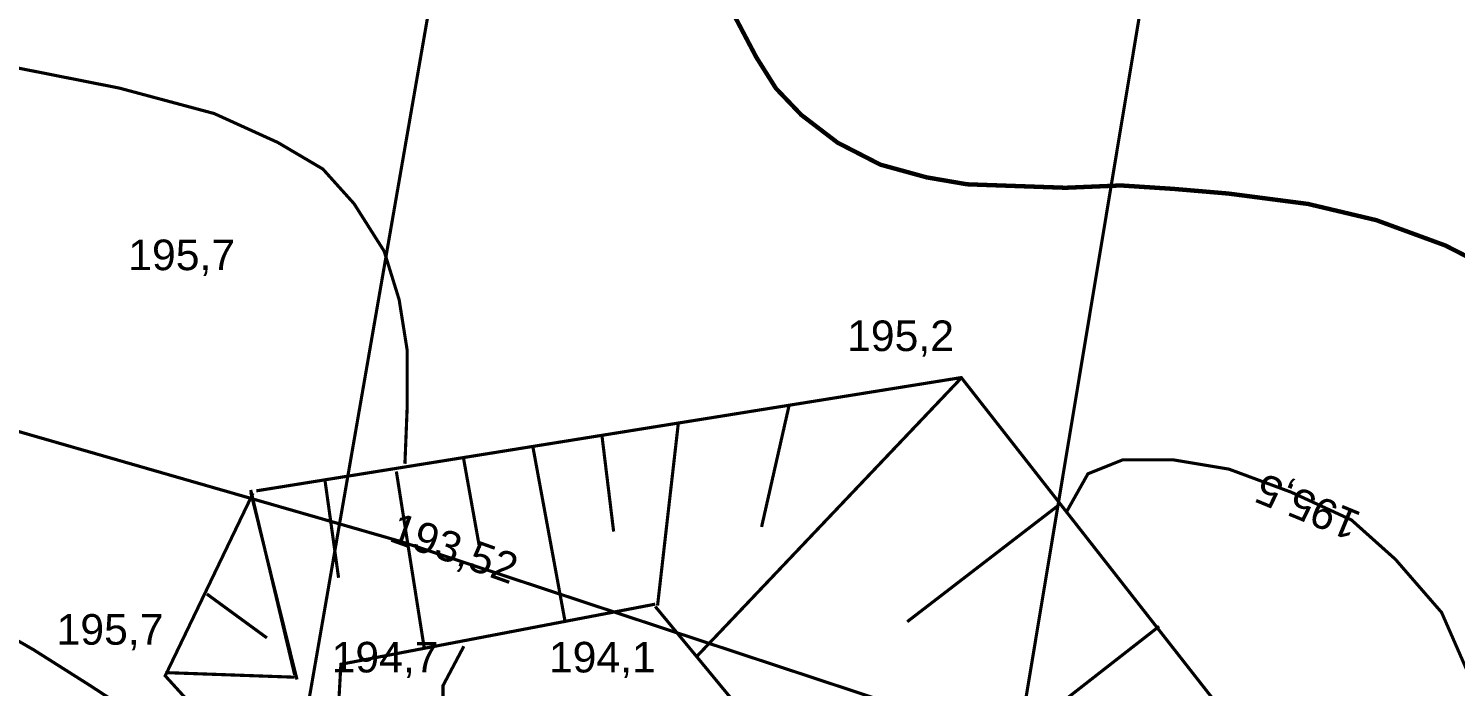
# Model space of a CAD drawing. Extents: x 7572697 to 7573818, y 5546684 to 5547005.
# Drawn here: x 7572881.25 to 7572922.08, y 5546870.6 to 5546889.43 of the extents above; entities that cross this region are included whole.
import ezdxf
from ezdxf.enums import TextEntityAlignment as Align

# ---------------------------------------------------------------- set-up
doc = ezdxf.new("R2010")
doc.units = 0
doc.header["$MEASUREMENT"] = 0
doc.linetypes.add('1', pattern=[2, 1, -1])
doc.linetypes.add('4', pattern=[1.5, 1, -0.5])
doc.styles.add('STYL_ARIAL', font='Arial', dxfattribs={"oblique": 0.1})

msp = doc.modelspace()

# ---------------------------------------------------------------- linework, layer by layer
at = {"color": 0, "const_width": 0.09}
for points in [[(7572907.6878, 5546857.6393), (7572914.8315, 5546900.5811), (7572922.3722, 5546946.9097), (7572927.3331, 5546975.7492), (7572921.1815, 5546985.8034)], [(7572909.4076, 5546985.2213), (7572902.6607, 5546947.5182), (7572895.7816, 5546907.672), (7572887.8441, 5546862.0049)], [(7572884.1921, 5546884.1342), (7572884.1911, 5546884.1356), (7572884.1902, 5546884.1371), (7572884.1893, 5546884.1386), (7572884.1884, 5546884.1401), (7572884.1876, 5546884.1417), (7572884.1869, 5546884.1432), (7572884.1862, 5546884.1448), (7572884.1856, 5546884.1465), (7572884.185, 5546884.1481), (7572884.1845, 5546884.1498), (7572884.184, 5546884.1515), (7572884.1836, 5546884.1532), (7572884.1833, 5546884.1549), (7572884.183, 5546884.1566), (7572884.1828, 5546884.1583), (7572884.1826, 5546884.1601), (7572884.1825, 5546884.1618), (7572884.1825, 5546884.1636), (7572884.1825, 5546884.1653), (7572884.1826, 5546884.167), (7572884.1827, 5546884.1688), (7572884.1829, 5546884.1705), (7572884.1832, 5546884.1722), (7572884.1835, 5546884.1739), (7572884.1839, 5546884.1757), (7572884.1844, 5546884.1773), (7572884.1849, 5546884.179), (7572884.1854, 5546884.1807), (7572884.186, 5546884.1823), (7572884.1867, 5546884.1839), (7572884.1875, 5546884.1855), (7572884.1882, 5546884.187), (7572884.1891, 5546884.1886), (7572884.19, 5546884.1901), (7572884.1909, 5546884.1915), (7572884.1919, 5546884.193), (7572884.193, 5546884.1944), (7572884.194, 5546884.1957), (7572884.1952, 5546884.1971), (7572884.1964, 5546884.1983), (7572884.1976, 5546884.1996), (7572884.1989, 5546884.2008), (7572884.2002, 5546884.2019), (7572884.2015, 5546884.203), (7572884.2029, 5546884.2041), (7572884.2044, 5546884.2051), (7572884.2058, 5546884.206), (7572884.2073, 5546884.2069), (7572884.2088, 5546884.2078), (7572884.2104, 5546884.2086), (7572884.212, 5546884.2093), (7572884.2136, 5546884.21), (7572884.2152, 5546884.2107), (7572884.2168, 5546884.2112), (7572884.2185, 5546884.2118), (7572884.2202, 5546884.2122), (7572884.2219, 5546884.2126), (7572884.2236, 5546884.2129), (7572884.2253, 5546884.2132), (7572884.2271, 5546884.2134), (7572884.2288, 5546884.2136), (7572884.2305, 5546884.2137), (7572884.2323, 5546884.2137), (7572884.234, 5546884.2137), (7572884.2358, 5546884.2136), (7572884.2375, 5546884.2135), (7572884.2392, 5546884.2133), (7572884.241, 5546884.213), (7572884.2427, 5546884.2127), (7572884.2444, 5546884.2123), (7572884.2461, 5546884.2119), (7572884.2477, 5546884.2114), (7572884.2494, 5546884.2108), (7572884.251, 5546884.2102), (7572884.2526, 5546884.2095), (7572884.2542, 5546884.2088), (7572884.2558, 5546884.208), (7572884.2573, 5546884.2071), (7572884.2588, 5546884.2062), (7572884.2603, 5546884.2053), (7572884.2617, 5546884.2043), (7572884.2631, 5546884.2033), (7572884.2645, 5546884.2022), (7572884.2658, 5546884.201), (7572884.2671, 5546884.1998), (7572884.2683, 5546884.1986), (7572884.2695, 5546884.1973), (7572884.2707, 5546884.196), (7572884.2718, 5546884.1947), (7572884.2728, 5546884.1933), (7572884.2738, 5546884.1919), (7572884.2748, 5546884.1904), (7572884.2757, 5546884.1889), (7572884.2765, 5546884.1874), (7572884.2773, 5546884.1858), (7572884.2781, 5546884.1843), (7572884.2788, 5546884.1827), (7572884.2794, 5546884.181), (7572884.28, 5546884.1794), (7572884.2805, 5546884.1777), (7572884.2809, 5546884.176), (7572884.2813, 5546884.1743), (7572884.2817, 5546884.1726), (7572884.282, 5546884.1709), (7572884.2822, 5546884.1692), (7572884.2823, 5546884.1674), (7572884.2824, 5546884.1657), (7572884.2825, 5546884.1639), (7572884.2825, 5546884.1622), (7572884.2824, 5546884.1604), (7572884.2822, 5546884.1587), (7572884.282, 5546884.157), (7572884.2817, 5546884.1553), (7572884.2814, 5546884.1535), (7572884.281, 5546884.1518), (7572884.2806, 5546884.1501), (7572884.2801, 5546884.1485), (7572884.2795, 5546884.1468), (7572884.2789, 5546884.1452), (7572884.2782, 5546884.1436), (7572884.2775, 5546884.142), (7572884.2767, 5546884.1404), (7572884.2759, 5546884.1389), (7572884.275, 5546884.1374), (7572884.274, 5546884.1359), (7572884.273, 5546884.1345), (7572884.272, 5546884.1331), (7572884.2709, 5546884.1318), (7572884.2698, 5546884.1304), (7572884.2686, 5546884.1291), (7572884.2673, 5546884.1279), (7572884.2661, 5546884.1267), (7572884.2648, 5546884.1256), (7572884.2634, 5546884.1245), (7572884.262, 5546884.1234), (7572884.2606, 5546884.1224), (7572884.2591, 5546884.1214), (7572884.2576, 5546884.1205), (7572884.2561, 5546884.1197), (7572884.2546, 5546884.1189), (7572884.253, 5546884.1181), (7572884.2514, 5546884.1175), (7572884.2498, 5546884.1168), (7572884.2481, 5546884.1163), (7572884.2464, 5546884.1157), (7572884.2448, 5546884.1153), (7572884.2431, 5546884.1149), (7572884.2413, 5546884.1145), (7572884.2396, 5546884.1143), (7572884.2379, 5546884.114), (7572884.2362, 5546884.1139), (7572884.2344, 5546884.1138), (7572884.2327, 5546884.1137), (7572884.2309, 5546884.1138), (7572884.2292, 5546884.1139), (7572884.2274, 5546884.114), (7572884.2257, 5546884.1142), (7572884.224, 5546884.1145), (7572884.2223, 5546884.1148), (7572884.2206, 5546884.1152), (7572884.2189, 5546884.1156), (7572884.2172, 5546884.1161), (7572884.2156, 5546884.1167), (7572884.2139, 5546884.1173), (7572884.2123, 5546884.118), (7572884.2107, 5546884.1187), (7572884.2092, 5546884.1195), (7572884.2076, 5546884.1203), (7572884.2061, 5546884.1212), (7572884.2047, 5546884.1222), (7572884.2032, 5546884.1232), (7572884.2018, 5546884.1242), (7572884.2005, 5546884.1253), (7572884.1992, 5546884.1265), (7572884.1979, 5546884.1276), (7572884.1966, 5546884.1289), (7572884.1954, 5546884.1301), (7572884.1943, 5546884.1315), (7572884.1921, 5546884.1342)], [(7572907.9127, 5546879.4012), (7572900.339, 5546871.4307)], [(7572907.74, 5546879.6363), (7572907.739, 5546879.6377), (7572907.7381, 5546879.6392), (7572907.7372, 5546879.6407), (7572907.7363, 5546879.6422), (7572907.7355, 5546879.6437), (7572907.7348, 5546879.6453), (7572907.7341, 5546879.6469), (7572907.7335, 5546879.6485), (7572907.7329, 5546879.6502), (7572907.7324, 5546879.6519), (7572907.7319, 5546879.6535), (7572907.7315, 5546879.6552), (7572907.7312, 5546879.657), (7572907.7309, 5546879.6587), (7572907.7307, 5546879.6604), (7572907.7305, 5546879.6621), (7572907.7304, 5546879.6639), (7572907.7304, 5546879.6656), (7572907.7304, 5546879.6674), (7572907.7305, 5546879.6691), (7572907.7306, 5546879.6709), (7572907.7308, 5546879.6726), (7572907.7311, 5546879.6743), (7572907.7314, 5546879.676), (7572907.7318, 5546879.6777), (7572907.7323, 5546879.6794), (7572907.7328, 5546879.6811), (7572907.7333, 5546879.6827), (7572907.7339, 5546879.6844), (7572907.7346, 5546879.686), (7572907.7354, 5546879.6876), (7572907.7361, 5546879.6891), (7572907.737, 5546879.6907), (7572907.7379, 5546879.6922), (7572907.7388, 5546879.6936), (7572907.7398, 5546879.6951), (7572907.7409, 5546879.6965), (7572907.742, 5546879.6978), (7572907.7431, 5546879.6991), (7572907.7443, 5546879.7004), (7572907.7455, 5546879.7017), (7572907.7468, 5546879.7029), (7572907.7481, 5546879.704), (7572907.7494, 5546879.7051), (7572907.7508, 5546879.7062), (7572907.7523, 5546879.7072), (7572907.7537, 5546879.7081), (7572907.7552, 5546879.709), (7572907.7567, 5546879.7099), (7572907.7583, 5546879.7107), (7572907.7599, 5546879.7114), (7572907.7615, 5546879.7121), (7572907.7631, 5546879.7127), (7572907.7647, 5546879.7133), (7572907.7664, 5546879.7138), (7572907.7681, 5546879.7143), (7572907.7698, 5546879.7147), (7572907.7715, 5546879.715), (7572907.7732, 5546879.7153), (7572907.775, 5546879.7155), (7572907.7767, 5546879.7157), (7572907.7784, 5546879.7158), (7572907.7802, 5546879.7158), (7572907.7819, 5546879.7158), (7572907.7837, 5546879.7157), (7572907.7854, 5546879.7156), (7572907.7871, 5546879.7154), (7572907.7889, 5546879.7151), (7572907.7906, 5546879.7148), (7572907.7923, 5546879.7144), (7572907.794, 5546879.7139), (7572907.7956, 5546879.7134), (7572907.7973, 5546879.7129), (7572907.7989, 5546879.7123), (7572907.8005, 5546879.7116), (7572907.8021, 5546879.7109), (7572907.8037, 5546879.7101), (7572907.8052, 5546879.7092), (7572907.8067, 5546879.7083), (7572907.8082, 5546879.7074), (7572907.8096, 5546879.7064), (7572907.811, 5546879.7053), (7572907.8124, 5546879.7043), (7572907.8137, 5546879.7031), (7572907.815, 5546879.7019), (7572907.8162, 5546879.7007), (7572907.8174, 5546879.6994), (7572907.8186, 5546879.6981), (7572907.8197, 5546879.6968), (7572907.8207, 5546879.6954), (7572907.8217, 5546879.6939), (7572907.8227, 5546879.6925), (7572907.8236, 5546879.691), (7572907.8244, 5546879.6895), (7572907.8252, 5546879.6879), (7572907.826, 5546879.6863), (7572907.8267, 5546879.6847), (7572907.8273, 5546879.6831), (7572907.8279, 5546879.6815), (7572907.8284, 5546879.6798), (7572907.8288, 5546879.6781), (7572907.8292, 5546879.6764), (7572907.8296, 5546879.6747), (7572907.8299, 5546879.673), (7572907.8301, 5546879.6712), (7572907.8302, 5546879.6695), (7572907.8303, 5546879.6678), (7572907.8304, 5546879.666), (7572907.8304, 5546879.6643), (7572907.8303, 5546879.6625), (7572907.8301, 5546879.6608), (7572907.8299, 5546879.6591), (7572907.8297, 5546879.6573), (7572907.8293, 5546879.6556), (7572907.8289, 5546879.6539), (7572907.8285, 5546879.6522), (7572907.828, 5546879.6506), (7572907.8274, 5546879.6489), (7572907.8268, 5546879.6473), (7572907.8261, 5546879.6457), (7572907.8254, 5546879.6441), (7572907.8246, 5546879.6425), (7572907.8238, 5546879.641), (7572907.8229, 5546879.6395), (7572907.8219, 5546879.638), (7572907.8209, 5546879.6366), (7572907.8199, 5546879.6352), (7572907.8188, 5546879.6338), (7572907.8177, 5546879.6325), (7572907.8165, 5546879.6312), (7572907.8152, 5546879.63), (7572907.814, 5546879.6288), (7572907.8127, 5546879.6277), (7572907.8113, 5546879.6265), (7572907.8099, 5546879.6255), (7572907.8085, 5546879.6245), (7572907.807, 5546879.6235), (7572907.8055, 5546879.6226), (7572907.804, 5546879.6218), (7572907.8025, 5546879.621), (7572907.8009, 5546879.6202), (7572907.7993, 5546879.6195), (7572907.7977, 5546879.6189), (7572907.796, 5546879.6183), (7572907.7943, 5546879.6178), (7572907.7927, 5546879.6174), (7572907.791, 5546879.617), (7572907.7893, 5546879.6166), (7572907.7875, 5546879.6163), (7572907.7858, 5546879.6161), (7572907.7841, 5546879.616), (7572907.7823, 5546879.6159), (7572907.7806, 5546879.6158), (7572907.7788, 5546879.6159), (7572907.7771, 5546879.6159), (7572907.7753, 5546879.6161), (7572907.7736, 5546879.6163), (7572907.7719, 5546879.6166), (7572907.7702, 5546879.6169), (7572907.7685, 5546879.6173), (7572907.7668, 5546879.6177), (7572907.7651, 5546879.6182), (7572907.7635, 5546879.6188), (7572907.7618, 5546879.6194), (7572907.7602, 5546879.6201), (7572907.7586, 5546879.6208), (7572907.7571, 5546879.6216), (7572907.7555, 5546879.6224), (7572907.754, 5546879.6233), (7572907.7526, 5546879.6243), (7572907.7511, 5546879.6253), (7572907.7497, 5546879.6263), (7572907.7484, 5546879.6274), (7572907.7471, 5546879.6285), (7572907.7458, 5546879.6297), (7572907.7445, 5546879.631), (7572907.7434, 5546879.6322), (7572907.7422, 5546879.6335), (7572907.74, 5546879.6363)], [(7572907.793, 5546879.5437), (7572907.792, 5546879.5451), (7572907.791, 5546879.5466), (7572907.7901, 5546879.5481), (7572907.7892, 5546879.5496), (7572907.7884, 5546879.5511), (7572907.7877, 5546879.5527), (7572907.787, 5546879.5543), (7572907.7864, 5546879.5559), (7572907.7858, 5546879.5576), (7572907.7853, 5546879.5593), (7572907.7848, 5546879.5609), (7572907.7844, 5546879.5626), (7572907.7841, 5546879.5644), (7572907.7838, 5546879.5661), (7572907.7836, 5546879.5678), (7572907.7834, 5546879.5695), (7572907.7833, 5546879.5713), (7572907.7833, 5546879.573), (7572907.7833, 5546879.5748), (7572907.7834, 5546879.5765), (7572907.7835, 5546879.5783), (7572907.7838, 5546879.58), (7572907.784, 5546879.5817), (7572907.7843, 5546879.5834), (7572907.7847, 5546879.5851), (7572907.7852, 5546879.5868), (7572907.7857, 5546879.5885), (7572907.7862, 5546879.5901), (7572907.7869, 5546879.5918), (7572907.7875, 5546879.5934), (7572907.7883, 5546879.595), (7572907.7891, 5546879.5965), (7572907.7899, 5546879.5981), (7572907.7908, 5546879.5996), (7572907.7917, 5546879.601), (7572907.7927, 5546879.6025), (7572907.7938, 5546879.6039), (7572907.7949, 5546879.6052), (7572907.796, 5546879.6065), (7572907.7972, 5546879.6078), (7572907.7984, 5546879.6091), (7572907.7997, 5546879.6103), (7572907.801, 5546879.6114), (7572907.8024, 5546879.6125), (7572907.8037, 5546879.6136), (7572907.8052, 5546879.6146), (7572907.8066, 5546879.6155), (7572907.8081, 5546879.6164), (7572907.8097, 5546879.6173), (7572907.8112, 5546879.6181), (7572907.8128, 5546879.6188), (7572907.8144, 5546879.6195), (7572907.816, 5546879.6201), (7572907.8177, 5546879.6207), (7572907.8193, 5546879.6212), (7572907.821, 5546879.6217), (7572907.8227, 5546879.6221), (7572907.8244, 5546879.6224), (7572907.8261, 5546879.6227), (7572907.8279, 5546879.6229), (7572907.8296, 5546879.6231), (7572907.8314, 5546879.6232), (7572907.8331, 5546879.6232), (7572907.8348, 5546879.6232), (7572907.8366, 5546879.6231), (7572907.8383, 5546879.623), (7572907.8401, 5546879.6228), (7572907.8418, 5546879.6225), (7572907.8435, 5546879.6222), (7572907.8452, 5546879.6218), (7572907.8469, 5546879.6213), (7572907.8486, 5546879.6208), (7572907.8502, 5546879.6203), (7572907.8518, 5546879.6197), (7572907.8535, 5546879.619), (7572907.855, 5546879.6182), (7572907.8566, 5546879.6175), (7572907.8581, 5546879.6166), (7572907.8596, 5546879.6157), (7572907.8611, 5546879.6148), (7572907.8625, 5546879.6138), (7572907.8639, 5546879.6127), (7572907.8653, 5546879.6117), (7572907.8666, 5546879.6105), (7572907.8679, 5546879.6093), (7572907.8691, 5546879.6081), (7572907.8703, 5546879.6068), (7572907.8715, 5546879.6055), (7572907.8726, 5546879.6042), (7572907.8736, 5546879.6028), (7572907.8746, 5546879.6013), (7572907.8756, 5546879.5999), (7572907.8765, 5546879.5984), (7572907.8774, 5546879.5969), (7572907.8781, 5546879.5953), (7572907.8789, 5546879.5937), (7572907.8796, 5546879.5921), (7572907.8802, 5546879.5905), (7572907.8808, 5546879.5889), (7572907.8813, 5546879.5872), (7572907.8818, 5546879.5855), (7572907.8822, 5546879.5838), (7572907.8825, 5546879.5821), (7572907.8828, 5546879.5804), (7572907.883, 5546879.5786), (7572907.8832, 5546879.5769), (7572907.8833, 5546879.5752), (7572907.8833, 5546879.5734), (7572907.8833, 5546879.5717), (7572907.8832, 5546879.5699), (7572907.883, 5546879.5682), (7572907.8828, 5546879.5665), (7572907.8826, 5546879.5647), (7572907.8822, 5546879.563), (7572907.8819, 5546879.5613), (7572907.8814, 5546879.5596), (7572907.8809, 5546879.558), (7572907.8803, 5546879.5563), (7572907.8797, 5546879.5547), (7572907.879, 5546879.5531), (7572907.8783, 5546879.5515), (7572907.8775, 5546879.5499), (7572907.8767, 5546879.5484), (7572907.8758, 5546879.5469), (7572907.8749, 5546879.5454), (7572907.8739, 5546879.544), (7572907.8728, 5546879.5426), (7572907.8717, 5546879.5412), (7572907.8706, 5546879.5399), (7572907.8694, 5546879.5386), (7572907.8682, 5546879.5374), (7572907.8669, 5546879.5362), (7572907.8656, 5546879.535), (7572907.8642, 5546879.5339), (7572907.8628, 5546879.5329), (7572907.8614, 5546879.5319), (7572907.86, 5546879.5309), (7572907.8585, 5546879.53), (7572907.8569, 5546879.5292), (7572907.8554, 5546879.5284), (7572907.8538, 5546879.5276), (7572907.8522, 5546879.5269), (7572907.8506, 5546879.5263), (7572907.8489, 5546879.5257), (7572907.8473, 5546879.5252), (7572907.8456, 5546879.5248), (7572907.8439, 5546879.5244), (7572907.8422, 5546879.524), (7572907.8404, 5546879.5237), (7572907.8387, 5546879.5235), (7572907.837, 5546879.5234), (7572907.8352, 5546879.5233), (7572907.8335, 5546879.5232), (7572907.8317, 5546879.5232), (7572907.83, 5546879.5233), (7572907.8283, 5546879.5235), (7572907.8265, 5546879.5237), (7572907.8248, 5546879.524), (7572907.8231, 5546879.5243), (7572907.8214, 5546879.5247), (7572907.8197, 5546879.5251), (7572907.818, 5546879.5256), (7572907.8164, 5546879.5262), (7572907.8147, 5546879.5268), (7572907.8131, 5546879.5275), (7572907.8115, 5546879.5282), (7572907.81, 5546879.529), (7572907.8085, 5546879.5298), (7572907.807, 5546879.5307), (7572907.8055, 5546879.5317), (7572907.8041, 5546879.5327), (7572907.8027, 5546879.5337), (7572907.8013, 5546879.5348), (7572907.8, 5546879.5359), (7572907.7987, 5546879.5371), (7572907.7975, 5546879.5384), (7572907.7963, 5546879.5396), (7572907.7951, 5546879.5409), (7572907.793, 5546879.5437)], [(7572903.0179, 5546878.6736), (7572902.2242, 5546875.1679)], [(7572899.8429, 5546878.1445), (7572899.2476, 5546872.919)], [(7572897.6601, 5546877.7476), (7572897.9908, 5546875.0356)], [(7572895.6757, 5546877.483), (7572896.6017, 5546872.4559)], [(7572893.6913, 5546877.1523), (7572894.1543, 5546874.5726)], [(7572889.7226, 5546876.557), (7572890.1195, 5546873.7127)], [(7572891.7731, 5546876.7554), (7572892.5668, 5546871.7283)], [(7572887.6059, 5546876.2262), (7572888.8627, 5546870.9345)], [(7572887.6059, 5546876.1601), (7572888.9288, 5546870.8023)], [(7572910.6908, 5546875.7632), (7572906.3913, 5546872.4559)], [(7572886.3491, 5546873.2497), (7572888.0689, 5546871.9929)], [(7572899.0749, 5546872.691), (7572899.0739, 5546872.6924), (7572899.073, 5546872.6939), (7572899.0721, 5546872.6954), (7572899.0712, 5546872.6969), (7572899.0704, 5546872.6984), (7572899.0697, 5546872.7), (7572899.069, 5546872.7016), (7572899.0684, 5546872.7032), (7572899.0678, 5546872.7049), (7572899.0673, 5546872.7066), (7572899.0668, 5546872.7082), (7572899.0664, 5546872.7099), (7572899.0661, 5546872.7116), (7572899.0658, 5546872.7134), (7572899.0656, 5546872.7151), (7572899.0654, 5546872.7168), (7572899.0653, 5546872.7186), (7572899.0653, 5546872.7203), (7572899.0653, 5546872.7221), (7572899.0654, 5546872.7238), (7572899.0655, 5546872.7256), (7572899.0657, 5546872.7273), (7572899.066, 5546872.729), (7572899.0663, 5546872.7307), (7572899.0667, 5546872.7324), (7572899.0672, 5546872.7341), (7572899.0677, 5546872.7358), (7572899.0682, 5546872.7374), (7572899.0688, 5546872.7391), (7572899.0695, 5546872.7407), (7572899.0703, 5546872.7423), (7572899.071, 5546872.7438), (7572899.0719, 5546872.7454), (7572899.0728, 5546872.7469), (7572899.0737, 5546872.7483), (7572899.0747, 5546872.7498), (7572899.0758, 5546872.7512), (7572899.0769, 5546872.7525), (7572899.078, 5546872.7538), (7572899.0792, 5546872.7551), (7572899.0804, 5546872.7564), (7572899.0817, 5546872.7575), (7572899.083, 5546872.7587), (7572899.0843, 5546872.7598), (7572899.0857, 5546872.7609), (7572899.0872, 5546872.7619), (7572899.0886, 5546872.7628), (7572899.0901, 5546872.7637), (7572899.0916, 5546872.7646), (7572899.0932, 5546872.7654), (7572899.0948, 5546872.7661), (7572899.0964, 5546872.7668), (7572899.098, 5546872.7674), (7572899.0996, 5546872.768), (7572899.1013, 5546872.7685), (7572899.103, 5546872.769), (7572899.1047, 5546872.7694), (7572899.1064, 5546872.7697), (7572899.1081, 5546872.77), (7572899.1099, 5546872.7702), (7572899.1116, 5546872.7704), (7572899.1133, 5546872.7705), (7572899.1151, 5546872.7705), (7572899.1168, 5546872.7705), (7572899.1186, 5546872.7704), (7572899.1203, 5546872.7703), (7572899.122, 5546872.7701), (7572899.1238, 5546872.7698), (7572899.1255, 5546872.7695), (7572899.1272, 5546872.7691), (7572899.1289, 5546872.7686), (7572899.1305, 5546872.7681), (7572899.1322, 5546872.7676), (7572899.1338, 5546872.767), (7572899.1354, 5546872.7663), (7572899.137, 5546872.7655), (7572899.1386, 5546872.7648), (7572899.1401, 5546872.7639), (7572899.1416, 5546872.763), (7572899.1431, 5546872.7621), (7572899.1445, 5546872.7611), (7572899.1459, 5546872.76), (7572899.1473, 5546872.7589), (7572899.1486, 5546872.7578), (7572899.1499, 5546872.7566), (7572899.1511, 5546872.7554), (7572899.1523, 5546872.7541), (7572899.1535, 5546872.7528), (7572899.1546, 5546872.7515), (7572899.1556, 5546872.7501), (7572899.1566, 5546872.7486), (7572899.1576, 5546872.7472), (7572899.1585, 5546872.7457), (7572899.1593, 5546872.7442), (7572899.1601, 5546872.7426), (7572899.1609, 5546872.741), (7572899.1616, 5546872.7394), (7572899.1622, 5546872.7378), (7572899.1628, 5546872.7362), (7572899.1633, 5546872.7345), (7572899.1637, 5546872.7328), (7572899.1641, 5546872.7311), (7572899.1645, 5546872.7294), (7572899.1648, 5546872.7277), (7572899.165, 5546872.7259), (7572899.1651, 5546872.7242), (7572899.1652, 5546872.7225), (7572899.1653, 5546872.7207), (7572899.1653, 5546872.719), (7572899.1652, 5546872.7172), (7572899.165, 5546872.7155), (7572899.1648, 5546872.7138), (7572899.1646, 5546872.712), (7572899.1642, 5546872.7103), (7572899.1638, 5546872.7086), (7572899.1634, 5546872.7069), (7572899.1629, 5546872.7053), (7572899.1623, 5546872.7036), (7572899.1617, 5546872.702), (7572899.161, 5546872.7004), (7572899.1603, 5546872.6988), (7572899.1595, 5546872.6972), (7572899.1587, 5546872.6957), (7572899.1578, 5546872.6942), (7572899.1568, 5546872.6927), (7572899.1558, 5546872.6913), (7572899.1548, 5546872.6899), (7572899.1537, 5546872.6885), (7572899.1526, 5546872.6872), (7572899.1514, 5546872.6859), (7572899.1502, 5546872.6847), (7572899.1489, 5546872.6835), (7572899.1476, 5546872.6823), (7572899.1462, 5546872.6812), (7572899.1448, 5546872.6802), (7572899.1434, 5546872.6792), (7572899.1419, 5546872.6782), (7572899.1404, 5546872.6773), (7572899.1389, 5546872.6765), (7572899.1374, 5546872.6757), (7572899.1358, 5546872.6749), (7572899.1342, 5546872.6742), (7572899.1326, 5546872.6736), (7572899.1309, 5546872.673), (7572899.1292, 5546872.6725), (7572899.1276, 5546872.6721), (7572899.1259, 5546872.6717), (7572899.1242, 5546872.6713), (7572899.1224, 5546872.671), (7572899.1207, 5546872.6708), (7572899.119, 5546872.6707), (7572899.1172, 5546872.6706), (7572899.1155, 5546872.6705), (7572899.1137, 5546872.6705), (7572899.112, 5546872.6706), (7572899.1102, 5546872.6708), (7572899.1085, 5546872.671), (7572899.1068, 5546872.6712), (7572899.1051, 5546872.6716), (7572899.1034, 5546872.672), (7572899.1017, 5546872.6724), (7572899.1, 5546872.6729), (7572899.0984, 5546872.6735), (7572899.0967, 5546872.6741), (7572899.0951, 5546872.6748), (7572899.0935, 5546872.6755), (7572899.092, 5546872.6763), (7572899.0904, 5546872.6771), (7572899.0889, 5546872.678), (7572899.0875, 5546872.679), (7572899.086, 5546872.68), (7572899.0846, 5546872.681), (7572899.0833, 5546872.6821), (7572899.082, 5546872.6832), (7572899.0807, 5546872.6844), (7572899.0794, 5546872.6856), (7572899.0783, 5546872.6869), (7572899.0771, 5546872.6882), (7572899.0749, 5546872.691)], [(7572913.6012, 5546872.3236), (7572905.1676, 5546865.7421)], [(7572884.8536, 5546871.0373), (7572884.8526, 5546871.0388), (7572884.8516, 5546871.0402), (7572884.8507, 5546871.0417), (7572884.8499, 5546871.0432), (7572884.8491, 5546871.0448), (7572884.8483, 5546871.0464), (7572884.8476, 5546871.048), (7572884.847, 5546871.0496), (7572884.8464, 5546871.0512), (7572884.8459, 5546871.0529), (7572884.8455, 5546871.0546), (7572884.8451, 5546871.0563), (7572884.8447, 5546871.058), (7572884.8444, 5546871.0597), (7572884.8442, 5546871.0615), (7572884.8441, 5546871.0632), (7572884.844, 5546871.0649), (7572884.8439, 5546871.0667), (7572884.844, 5546871.0684), (7572884.844, 5546871.0702), (7572884.8442, 5546871.0719), (7572884.8444, 5546871.0736), (7572884.8447, 5546871.0754), (7572884.845, 5546871.0771), (7572884.8454, 5546871.0788), (7572884.8458, 5546871.0805), (7572884.8463, 5546871.0821), (7572884.8469, 5546871.0838), (7572884.8475, 5546871.0854), (7572884.8482, 5546871.087), (7572884.8489, 5546871.0886), (7572884.8497, 5546871.0902), (7572884.8505, 5546871.0917), (7572884.8514, 5546871.0932), (7572884.8524, 5546871.0947), (7572884.8534, 5546871.0961), (7572884.8544, 5546871.0975), (7572884.8555, 5546871.0989), (7572884.8566, 5546871.1002), (7572884.8578, 5546871.1015), (7572884.8591, 5546871.1027), (7572884.8603, 5546871.1039), (7572884.8616, 5546871.1051), (7572884.863, 5546871.1062), (7572884.8644, 5546871.1072), (7572884.8658, 5546871.1082), (7572884.8673, 5546871.1092), (7572884.8688, 5546871.1101), (7572884.8703, 5546871.1109), (7572884.8718, 5546871.1117), (7572884.8734, 5546871.1125), (7572884.875, 5546871.1132), (7572884.8767, 5546871.1138), (7572884.8783, 5546871.1144), (7572884.88, 5546871.1149), (7572884.8817, 5546871.1153), (7572884.8833, 5546871.1157), (7572884.8851, 5546871.1161), (7572884.8868, 5546871.1164), (7572884.8885, 5546871.1166), (7572884.8903, 5546871.1167), (7572884.892, 5546871.1168), (7572884.8937, 5546871.1169), (7572884.8955, 5546871.1169), (7572884.8972, 5546871.1168), (7572884.899, 5546871.1166), (7572884.9007, 5546871.1164), (7572884.9024, 5546871.1162), (7572884.9041, 5546871.1158), (7572884.9058, 5546871.1154), (7572884.9075, 5546871.115), (7572884.9092, 5546871.1145), (7572884.9109, 5546871.1139), (7572884.9125, 5546871.1133), (7572884.9141, 5546871.1126), (7572884.9157, 5546871.1119), (7572884.9172, 5546871.1111), (7572884.9188, 5546871.1103), (7572884.9203, 5546871.1094), (7572884.9217, 5546871.1084), (7572884.9232, 5546871.1074), (7572884.9246, 5546871.1064), (7572884.9259, 5546871.1053), (7572884.9272, 5546871.1042), (7572884.9285, 5546871.103), (7572884.9298, 5546871.1017), (7572884.931, 5546871.1005), (7572884.9321, 5546871.0992), (7572884.9332, 5546871.0978), (7572884.9343, 5546871.0964), (7572884.9353, 5546871.095), (7572884.9362, 5546871.0935), (7572884.9371, 5546871.092), (7572884.938, 5546871.0905), (7572884.9388, 5546871.089), (7572884.9395, 5546871.0874), (7572884.9402, 5546871.0858), (7572884.9409, 5546871.0842), (7572884.9414, 5546871.0825), (7572884.9419, 5546871.0808), (7572884.9424, 5546871.0792), (7572884.9428, 5546871.0775), (7572884.9431, 5546871.0757), (7572884.9434, 5546871.074), (7572884.9436, 5546871.0723), (7572884.9438, 5546871.0706), (7572884.9439, 5546871.0688), (7572884.9439, 5546871.0671), (7572884.9439, 5546871.0653), (7572884.9438, 5546871.0636), (7572884.9437, 5546871.0618), (7572884.9435, 5546871.0601), (7572884.9432, 5546871.0584), (7572884.9429, 5546871.0567), (7572884.9425, 5546871.055), (7572884.942, 5546871.0533), (7572884.9415, 5546871.0516), (7572884.941, 5546871.05), (7572884.9404, 5546871.0483), (7572884.9397, 5546871.0467), (7572884.939, 5546871.0451), (7572884.9382, 5546871.0436), (7572884.9373, 5546871.042), (7572884.9364, 5546871.0405), (7572884.9355, 5546871.0391), (7572884.9345, 5546871.0376), (7572884.9335, 5546871.0362), (7572884.9324, 5546871.0349), (7572884.9312, 5546871.0336), (7572884.93, 5546871.0323), (7572884.9288, 5546871.031), (7572884.9275, 5546871.0298), (7572884.9262, 5546871.0287), (7572884.9249, 5546871.0276), (7572884.9235, 5546871.0265), (7572884.9221, 5546871.0255), (7572884.9206, 5546871.0246), (7572884.9191, 5546871.0237), (7572884.9176, 5546871.0228), (7572884.916, 5546871.022), (7572884.9144, 5546871.0213), (7572884.9128, 5546871.0206), (7572884.9112, 5546871.02), (7572884.9096, 5546871.0194), (7572884.9079, 5546871.0189), (7572884.9062, 5546871.0184), (7572884.9045, 5546871.018), (7572884.9028, 5546871.0177), (7572884.9011, 5546871.0174), (7572884.8994, 5546871.0172), (7572884.8976, 5546871.017), (7572884.8959, 5546871.0169), (7572884.8941, 5546871.0169), (7572884.8924, 5546871.0169), (7572884.8906, 5546871.017), (7572884.8889, 5546871.0171), (7572884.8872, 5546871.0173), (7572884.8854, 5546871.0176), (7572884.8837, 5546871.0179), (7572884.882, 5546871.0183), (7572884.8803, 5546871.0188), (7572884.8787, 5546871.0193), (7572884.877, 5546871.0198), (7572884.8754, 5546871.0204), (7572884.8738, 5546871.0211), (7572884.8722, 5546871.0219), (7572884.8706, 5546871.0226), (7572884.8691, 5546871.0235), (7572884.8676, 5546871.0244), (7572884.8661, 5546871.0253), (7572884.8647, 5546871.0263), (7572884.8633, 5546871.0274), (7572884.8619, 5546871.0285), (7572884.8606, 5546871.0296), (7572884.8593, 5546871.0308), (7572884.8581, 5546871.032), (7572884.8569, 5546871.0333), (7572884.8558, 5546871.0346), (7572884.8536, 5546871.0373)], [(7572885.1585, 5546871.0007), (7572888.8627, 5546870.8684)], [(7572889.6161, 5546870.8389), (7572889.6151, 5546870.8403), (7572889.6141, 5546870.8418), (7572889.6132, 5546870.8433), (7572889.6124, 5546870.8448), (7572889.6116, 5546870.8463), (7572889.6108, 5546870.8479), (7572889.6101, 5546870.8495), (7572889.6095, 5546870.8512), (7572889.6089, 5546870.8528), (7572889.6084, 5546870.8545), (7572889.608, 5546870.8562), (7572889.6076, 5546870.8579), (7572889.6072, 5546870.8596), (7572889.6069, 5546870.8613), (7572889.6067, 5546870.863), (7572889.6066, 5546870.8648), (7572889.6065, 5546870.8665), (7572889.6064, 5546870.8682), (7572889.6065, 5546870.87), (7572889.6065, 5546870.8717), (7572889.6067, 5546870.8735), (7572889.6069, 5546870.8752), (7572889.6072, 5546870.8769), (7572889.6075, 5546870.8786), (7572889.6079, 5546870.8803), (7572889.6083, 5546870.882), (7572889.6088, 5546870.8837), (7572889.6094, 5546870.8854), (7572889.61, 5546870.887), (7572889.6107, 5546870.8886), (7572889.6114, 5546870.8902), (7572889.6122, 5546870.8917), (7572889.613, 5546870.8933), (7572889.6139, 5546870.8948), (7572889.6149, 5546870.8962), (7572889.6159, 5546870.8977), (7572889.6169, 5546870.8991), (7572889.618, 5546870.9004), (7572889.6191, 5546870.9018), (7572889.6203, 5546870.903), (7572889.6216, 5546870.9043), (7572889.6228, 5546870.9055), (7572889.6241, 5546870.9066), (7572889.6255, 5546870.9077), (7572889.6269, 5546870.9088), (7572889.6283, 5546870.9098), (7572889.6298, 5546870.9107), (7572889.6313, 5546870.9116), (7572889.6328, 5546870.9125), (7572889.6343, 5546870.9133), (7572889.6359, 5546870.914), (7572889.6375, 5546870.9147), (7572889.6391, 5546870.9154), (7572889.6408, 5546870.9159), (7572889.6425, 5546870.9164), (7572889.6441, 5546870.9169), (7572889.6458, 5546870.9173), (7572889.6476, 5546870.9176), (7572889.6493, 5546870.9179), (7572889.651, 5546870.9181), (7572889.6528, 5546870.9183), (7572889.6545, 5546870.9184), (7572889.6562, 5546870.9184), (7572889.658, 5546870.9184), (7572889.6597, 5546870.9183), (7572889.6615, 5546870.9182), (7572889.6632, 5546870.918), (7572889.6649, 5546870.9177), (7572889.6666, 5546870.9174), (7572889.6683, 5546870.917), (7572889.67, 5546870.9166), (7572889.6717, 5546870.9161), (7572889.6734, 5546870.9155), (7572889.675, 5546870.9149), (7572889.6766, 5546870.9142), (7572889.6782, 5546870.9135), (7572889.6797, 5546870.9127), (7572889.6813, 5546870.9118), (7572889.6828, 5546870.9109), (7572889.6842, 5546870.91), (7572889.6857, 5546870.909), (7572889.6871, 5546870.908), (7572889.6884, 5546870.9069), (7572889.6897, 5546870.9057), (7572889.691, 5546870.9045), (7572889.6923, 5546870.9033), (7572889.6935, 5546870.902), (7572889.6946, 5546870.9007), (7572889.6957, 5546870.8994), (7572889.6968, 5546870.898), (7572889.6978, 5546870.8966), (7572889.6987, 5546870.8951), (7572889.6996, 5546870.8936), (7572889.7005, 5546870.8921), (7572889.7013, 5546870.8905), (7572889.702, 5546870.889), (7572889.7027, 5546870.8873), (7572889.7033, 5546870.8857), (7572889.7039, 5546870.8841), (7572889.7044, 5546870.8824), (7572889.7049, 5546870.8807), (7572889.7053, 5546870.879), (7572889.7056, 5546870.8773), (7572889.7059, 5546870.8756), (7572889.7061, 5546870.8739), (7572889.7063, 5546870.8721), (7572889.7064, 5546870.8704), (7572889.7064, 5546870.8686), (7572889.7064, 5546870.8669), (7572889.7063, 5546870.8651), (7572889.7062, 5546870.8634), (7572889.706, 5546870.8617), (7572889.7057, 5546870.8599), (7572889.7054, 5546870.8582), (7572889.705, 5546870.8565), (7572889.7045, 5546870.8548), (7572889.704, 5546870.8532), (7572889.7035, 5546870.8515), (7572889.7029, 5546870.8499), (7572889.7022, 5546870.8483), (7572889.7015, 5546870.8467), (7572889.7007, 5546870.8451), (7572889.6998, 5546870.8436), (7572889.6989, 5546870.8421), (7572889.698, 5546870.8406), (7572889.697, 5546870.8392), (7572889.696, 5546870.8378), (7572889.6949, 5546870.8364), (7572889.6937, 5546870.8351), (7572889.6925, 5546870.8338), (7572889.6913, 5546870.8326), (7572889.69, 5546870.8314), (7572889.6887, 5546870.8303), (7572889.6874, 5546870.8292), (7572889.686, 5546870.8281), (7572889.6846, 5546870.8271), (7572889.6831, 5546870.8261), (7572889.6816, 5546870.8252), (7572889.6801, 5546870.8244), (7572889.6785, 5546870.8236), (7572889.6769, 5546870.8228), (7572889.6753, 5546870.8222), (7572889.6737, 5546870.8215), (7572889.6721, 5546870.8209), (7572889.6704, 5546870.8204), (7572889.6687, 5546870.82), (7572889.667, 5546870.8196), (7572889.6653, 5546870.8192), (7572889.6636, 5546870.819), (7572889.6618, 5546870.8187), (7572889.6601, 5546870.8186), (7572889.6584, 5546870.8185), (7572889.6566, 5546870.8184), (7572889.6549, 5546870.8185), (7572889.6531, 5546870.8185), (7572889.6514, 5546870.8187), (7572889.6497, 5546870.8189), (7572889.6479, 5546870.8192), (7572889.6462, 5546870.8195), (7572889.6445, 5546870.8199), (7572889.6428, 5546870.8203), (7572889.6412, 5546870.8208), (7572889.6395, 5546870.8214), (7572889.6379, 5546870.822), (7572889.6363, 5546870.8227), (7572889.6347, 5546870.8234), (7572889.6331, 5546870.8242), (7572889.6316, 5546870.825), (7572889.6301, 5546870.8259), (7572889.6286, 5546870.8269), (7572889.6272, 5546870.8279), (7572889.6258, 5546870.8289), (7572889.6244, 5546870.83), (7572889.6231, 5546870.8312), (7572889.6218, 5546870.8323), (7572889.6206, 5546870.8336), (7572889.6194, 5546870.8348), (7572889.6183, 5546870.8362), (7572889.6161, 5546870.8389)]]:
    msp.add_lwpolyline(points, dxfattribs=at)
at = {"color": 37, "linetype": '1', "const_width": 0.09}
for points in [[(7572872.8951, 5546889.6141), (7572875.6402, 5546889.2503), (7572880.5085, 5546888.3838), (7572883.8489, 5546887.7224), (7572886.5608, 5546886.9948), (7572888.3798, 5546886.1679), (7572889.6697, 5546885.4073), (7572890.5627, 5546884.4151), (7572891.4226, 5546883.0591), (7572891.8525, 5546881.67), (7572892.084, 5546880.2148), (7572892.084, 5546878.6273), (7572892.0179, 5546876.9737)], [(7572910.9686, 5546875.6309), (7572911.5639, 5546876.6892), (7572912.5561, 5546877.0861), (7572914.0113, 5546877.0861), (7572915.5988, 5546876.8215), (7572917.3847, 5546876.1601), (7572919.1045, 5546875.3663), (7572920.3613, 5546874.2418), (7572921.6842, 5546872.7205), (7572922.6103, 5546870.6038), (7572923.3379, 5546868.421), (7572923.3379, 5546866.5028), (7572923.4702, 5546863.8569), (7572923.5363, 5546861.608), (7572923.7347, 5546859.4252), (7572924.33, 5546857.5731), (7572925.5868, 5546855.5226), (7572926.579, 5546854.332), (7572927.7696, 5546853.0355)], [(7572893.7046, 5546871.7548), (7572893.1093, 5546870.6303), (7572893.1093, 5546869.7704), (7572893.1754, 5546868.8444), (7572893.7046, 5546867.5215), (7572894.1015, 5546866.86)]]:
    msp.add_lwpolyline(points, dxfattribs=at)
at = {"color": 37}
for points, const_width in [([(7572923.8208, 5546882.1794), (7572921.7967, 5546883.2179), (7572919.8123, 5546883.9455), (7572917.861, 5546884.4085), (7572915.579, 5546884.7062), (7572914.0246, 5546884.8385), (7572912.5032, 5546884.9377), (7572910.9157, 5546884.8715), (7572908.1045, 5546884.9708), (7572906.947, 5546885.1692), (7572905.6241, 5546885.533), (7572904.4004, 5546886.1614), (7572903.3619, 5546886.9551), (7572902.6343, 5546887.7158), (7572902.072, 5546888.6088), (7572901.4437, 5546889.7994)], 0.125), ([(7572879.2054, 5546872.9123), (7572881.3882, 5546871.6555), (7572883.0087, 5546870.6303), (7572884.6293, 5546869.5719), (7572886.6798, 5546868.216), (7572888.307, 5546866.8534), (7572889.7292, 5546865.4974), (7572891.2836, 5546864.0752), (7572892.6065, 5546862.5539), (7572894.4586, 5546860.6356)], 0.09)]:
    msp.add_lwpolyline(points, dxfattribs=dict(at, const_width=const_width))
at = {"color": 2, "const_width": 0.09}
msp.add_lwpolyline([(7572874.5884, 5546879.732), (7572891.9186, 5546874.7446), (7572906.9337, 5546869.7837), (7572912.0931, 5546866.8733), (7572938.8953, 5546852.0566), (7572943.6446, 5546849.4505)], dxfattribs=at)
at = {"color": 0, "linetype": '4', "const_width": 0.09}
for points in [[(7572920.9037, 5546854.6098), (7572919.1839, 5546865.0873), (7572907.9391, 5546879.4409), (7572887.7647, 5546876.1998)], [(7572887.6721, 5546876.1336), (7572885.1586, 5546870.9081), (7572894.4851, 5546860.6555)], [(7572897.9247, 5546859.7956), (7572899.7768, 5546862.8383), (7572890.1195, 5546870.0482), (7572890.1856, 5546871.2388), (7572899.1815, 5546872.9586)], [(7572899.1814, 5546872.8925), (7572905.1345, 5546865.6826), (7572911.8152, 5546856.6868)]]:
    msp.add_lwpolyline(points, dxfattribs=at)

# ---------------------------------------------------------------- texts
at = {"color": 0, "style": 'STYL_ARIAL'}
for s, p in [('195,7', (7572884.1002, 5546883.3893)), ('195,2', (7572904.6715, 5546881.0742)), ('195,7', (7572882.0497, 5546872.6738)), ('194,7', (7572889.921, 5546871.88)), ('194,1', (7572896.1387, 5546871.88))]:
    msp.add_text(s, height=0.875, dxfattribs=at).set_placement(p, align=Align.TOP_LEFT)
for s, rotation, p in [('195,5', 157.6199, (7572919.0953, 5546874.7517)), ('193,52', 340.3462, (7572891.8186, 5546875.6002))]:
    msp.add_text(s, height=0.875, rotation=rotation, dxfattribs=at).set_placement(p, align=Align.TOP_LEFT)

doc.saveas('drawing.dxf')
